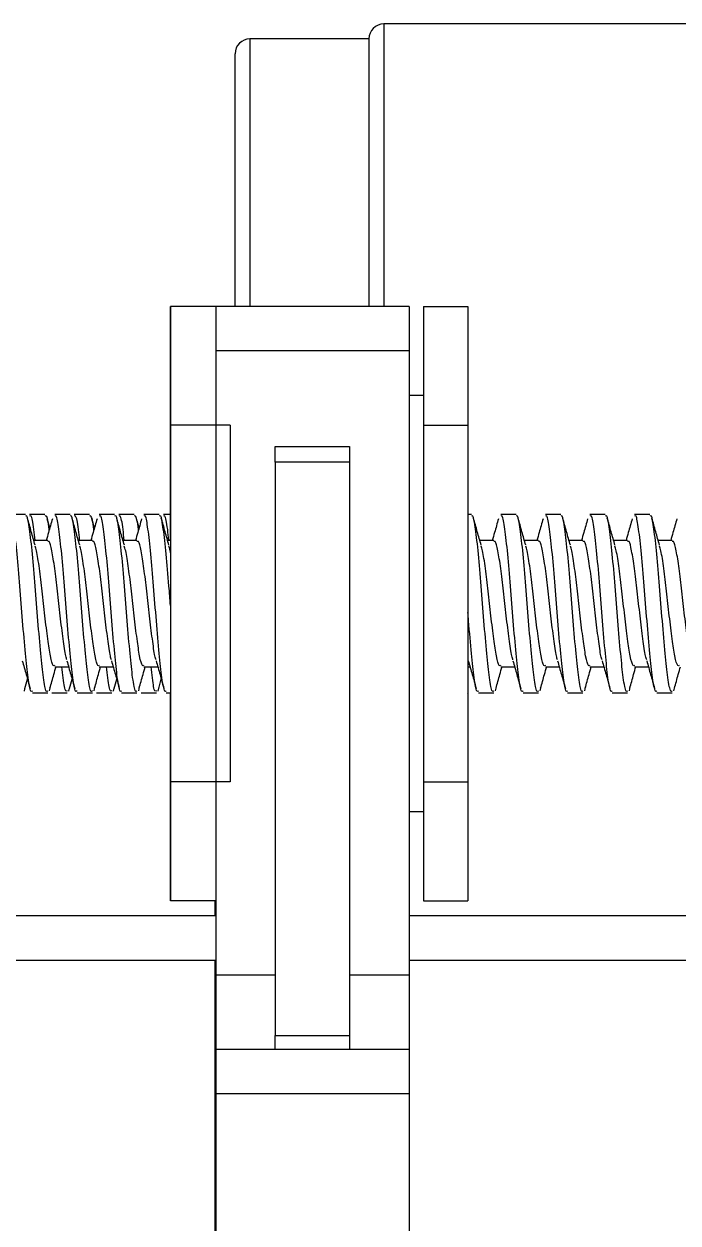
# Model space of a CAD drawing. Header units: millimetres. Extents: x -2889 to 8174, y 2447 to 8478.
# Drawn here: x 1616.85 to 1621.25, y 3487.7 to 3495.77 of the extents above; entities that cross this region are included whole.
import ezdxf

# ---------------------------------------------------------------- set-up
doc = ezdxf.new("R2010")
doc.units = ezdxf.units.MM

msp = doc.modelspace()

# ---------------------------------------------------------------- linework, layer by layer
at = {"color": 7, "linetype": 'Continuous', "lineweight": 25}
for p, q in [((1623.7687, 3495.7726), (1619.2687, 3495.7726)), ((1619.1687, 3495.6726), (1618.3687, 3495.6726)), ((1619.1687, 3495.6726), (1619.1687, 3493.8726)), ((1618.2687, 3493.8726), (1618.2687, 3495.5726)), ((1617.8347, 3493.8726), (1617.8341, 3493.8726)), ((1617.8341, 3493.0726), (1617.8341, 3493.8726)), ((1618.1385, 3493.8726), (1617.8347, 3493.8726)), ((1617.8347, 3493.8726), (1617.8347, 3493.0726)), ((1619.4385, 3493.8726), (1618.1385, 3493.8726)), ((1618.1385, 3493.8726), (1618.1385, 3493.5726)), ((1619.4385, 3493.8726), (1619.4385, 3493.5726)), ((1619.5347, 3493.8726), (1619.8347, 3493.8726)), ((1619.5347, 3493.8726), (1619.5347, 3493.0726)), ((1619.8347, 3493.8726), (1619.8347, 3493.0726)), ((1619.4385, 3493.5726), (1618.1385, 3493.5726)), ((1618.1385, 3493.5726), (1618.1385, 3489.3726)), ((1619.4385, 3493.5726), (1619.4385, 3489.3726)), ((1619.5347, 3493.2726), (1619.4385, 3493.2726)), ((1617.8341, 3492.2976), (1617.8341, 3493.0726)), ((1618.2347, 3493.0726), (1617.8347, 3493.0726)), ((1617.8347, 3493.0726), (1617.8347, 3490.6726)), ((1618.2347, 3493.0726), (1618.2347, 3490.6726)), ((1619.5347, 3493.0726), (1619.8347, 3493.0726)), ((1619.5347, 3493.0726), (1619.5347, 3490.6726)), ((1619.8347, 3493.0726), (1619.8347, 3490.6726)), ((1618.5385, 3492.93), (1619.0385, 3492.93)), ((1618.5385, 3492.824), (1618.5385, 3492.93)), ((1619.0385, 3492.93), (1619.0385, 3492.824)), ((1619.0385, 3492.824), (1618.5385, 3492.824)), ((1618.5385, 3492.824), (1618.5385, 3488.9666)), ((1619.0385, 3492.824), (1619.0385, 3488.9666)), ((1616.8584, 3492.4726), (1616.7553, 3492.4726)), ((1616.9893, 3492.4726), (1616.8862, 3492.4726)), ((1617.1584, 3492.4726), (1617.0553, 3492.4726)), ((1617.2893, 3492.4726), (1617.1862, 3492.4726)), ((1617.4584, 3492.4726), (1617.3553, 3492.4726)), ((1617.5893, 3492.4726), (1617.4862, 3492.4726)), ((1617.7584, 3492.4726), (1617.6553, 3492.4726)), ((1617.8341, 3492.4726), (1617.7862, 3492.4726)), ((1619.8584, 3492.4726), (1619.8347, 3492.4726)), ((1620.1584, 3492.4726), (1620.0553, 3492.4726)), ((1620.4584, 3492.4726), (1620.3553, 3492.4726)), ((1620.7584, 3492.4726), (1620.6553, 3492.4726)), ((1621.0584, 3492.4726), (1620.9553, 3492.4726)), ((1617.0223, 3492.3811), (1617.0048, 3492.4432)), ((1617.3223, 3492.3811), (1617.3048, 3492.4432)), ((1617.6223, 3492.3811), (1617.6048, 3492.4432)), ((1617.0084, 3492.2976), (1616.9144, 3492.2976)), ((1617.3084, 3492.2976), (1617.2144, 3492.2976)), ((1617.6084, 3492.2976), (1617.5144, 3492.2976)), ((1617.8347, 3492.2976), (1617.8144, 3492.2976)), ((1620.0084, 3492.2976), (1619.9144, 3492.2976)), ((1620.3084, 3492.2976), (1620.2144, 3492.2976)), ((1620.6084, 3492.2976), (1620.5144, 3492.2976)), ((1620.9084, 3492.2976), (1620.8144, 3492.2976)), ((1621.2084, 3492.2976), (1621.1144, 3492.2976)), ((1617.0553, 3491.4476), (1617.1484, 3491.4476)), ((1617.3553, 3491.4476), (1617.4484, 3491.4476)), ((1617.6553, 3491.4476), (1617.7484, 3491.4476)), ((1619.8347, 3491.4476), (1619.8484, 3491.4476)), ((1620.0553, 3491.4476), (1620.1484, 3491.4476)), ((1620.3553, 3491.4476), (1620.4484, 3491.4476)), ((1620.6553, 3491.4476), (1620.7484, 3491.4476)), ((1620.9553, 3491.4476), (1621.0484, 3491.4476)), ((1616.8548, 3491.3021), (1616.8723, 3491.3642)), ((1617.1548, 3491.3021), (1617.1723, 3491.3642)), ((1617.4548, 3491.3021), (1617.4723, 3491.3642)), ((1617.7548, 3491.3021), (1617.7723, 3491.3642)), ((1616.855, 3491.3128), (1616.8489, 3491.2841)), ((1616.9053, 3491.2726), (1617.0084, 3491.2726)), ((1617.0238, 3491.3128), (1617.0182, 3491.2847)), ((1617.0362, 3491.2726), (1617.1393, 3491.2726)), ((1617.155, 3491.3128), (1617.1489, 3491.2841)), ((1617.2053, 3491.2726), (1617.3084, 3491.2726)), ((1617.3238, 3491.3128), (1617.3182, 3491.2847)), ((1617.3362, 3491.2726), (1617.4393, 3491.2726)), ((1617.455, 3491.3128), (1617.4489, 3491.2841)), ((1617.5053, 3491.2726), (1617.6084, 3491.2726)), ((1617.6238, 3491.3128), (1617.6182, 3491.2847)), ((1617.6362, 3491.2726), (1617.7393, 3491.2726)), ((1617.755, 3491.3128), (1617.7489, 3491.2841)), ((1617.8053, 3491.2726), (1617.8347, 3491.2726)), ((1617.8323, 3491.2707), (1617.8341, 3491.2641)), ((1617.8341, 3490.6726), (1617.8341, 3491.2726)), ((1619.8347, 3491.2641), (1619.8365, 3491.2707)), ((1619.9053, 3491.2726), (1620.0084, 3491.2726)), ((1620.0238, 3491.3128), (1620.0182, 3491.2847)), ((1620.2053, 3491.2726), (1620.3084, 3491.2726)), ((1620.3238, 3491.3128), (1620.3182, 3491.2847)), ((1620.5053, 3491.2726), (1620.6084, 3491.2726)), ((1620.6238, 3491.3128), (1620.6182, 3491.2847)), ((1620.8053, 3491.2726), (1620.9084, 3491.2726)), ((1620.9238, 3491.3128), (1620.9182, 3491.2847)), ((1621.1053, 3491.2726), (1621.2084, 3491.2726)), ((1621.2238, 3491.3128), (1621.2182, 3491.2847)), ((1617.8341, 3489.8726), (1617.8341, 3490.6726)), ((1618.2347, 3490.6726), (1617.8347, 3490.6726)), ((1617.8347, 3490.6726), (1617.8347, 3489.8726)), ((1619.5347, 3490.6726), (1619.5347, 3489.8726)), ((1619.5347, 3490.6726), (1619.8347, 3490.6726)), ((1619.8347, 3490.6726), (1619.8347, 3489.8726)), ((1619.4385, 3490.4726), (1619.5347, 3490.4726)), ((1617.8347, 3489.8726), (1617.8341, 3489.8726)), ((1618.1385, 3489.8726), (1617.8347, 3489.8726)), ((1618.1341, 3489.7726), (1618.1341, 3489.8726)), ((1619.5347, 3489.8726), (1619.8347, 3489.8726)), ((1608.0239, 3489.7726), (1618.1385, 3489.7726)), ((1619.4385, 3489.7726), (1626.4739, 3489.7726)), ((1608.8239, 3489.4726), (1618.1385, 3489.4726)), ((1618.1341, 3489.0726), (1618.1341, 3489.4726)), ((1619.4385, 3489.4726), (1625.6739, 3489.4726)), ((1618.5385, 3489.3726), (1618.1385, 3489.3726)), ((1618.1385, 3489.3726), (1618.1385, 3488.8726)), ((1619.4385, 3489.3726), (1619.0385, 3489.3726)), ((1619.4385, 3489.3726), (1619.4385, 3488.8726)), ((1618.1341, 3488.8226), (1618.1341, 3489.0726)), ((1618.5385, 3488.9666), (1619.0385, 3488.9666)), ((1618.5385, 3488.8726), (1618.5385, 3488.9666)), ((1619.0385, 3488.9666), (1619.0385, 3488.8726)), ((1618.1341, 3487.4558), (1618.1341, 3488.8226)), ((1619.4385, 3488.8726), (1618.1385, 3488.8726)), ((1618.1385, 3488.8726), (1618.1385, 3488.5726)), ((1619.4385, 3488.8726), (1619.4385, 3488.5726)), ((1619.4385, 3488.5726), (1618.1385, 3488.5726)), ((1618.1385, 3488.5726), (1618.1385, 3486.3747)), ((1619.4385, 3488.5726), (1619.4385, 3486.5375))]:
    msp.add_line(p, q, dxfattribs=at)
at = {"color": 8, "linetype": 'Continuous', "lineweight": 25}
for p, q in [((1619.2687, 3495.7726), (1619.2687, 3493.8726)), ((1618.3687, 3495.6726), (1618.3687, 3493.8726)), ((1617.8347, 3493.0726), (1617.8341, 3493.0726)), ((1617.8347, 3490.6726), (1617.8341, 3490.6726)), ((1618.1385, 3489.0726), (1618.1341, 3489.0726))]:
    msp.add_line(p, q, dxfattribs=at)
at = {"color": 7, "linetype": 'Continuous', "lineweight": 25}
for centre, radius, start in [((1619.2687, 3495.6726), 0.1, 90), ((1618.3687, 3495.5726), 0.1, 90), ((1618.1841, 3488.8226), 0.05, 155.68581)]:
    msp.add_arc(centre, radius, start, 180, dxfattribs=at)
for points, knots in [([(1616.9053, 3491.2844), (1616.9021, 3491.2821), (1616.8925, 3491.2751), (1616.8761, 3491.3637), (1616.8593, 3491.5298), (1616.8388, 3491.7522), (1616.8207, 3491.9921), (1616.8027, 3492.2155), (1616.7822, 3492.381), (1616.7683, 3492.4696), (1616.7586, 3492.4631), (1616.7553, 3492.4609)], [0, 0, 0, 0, 0.06233, 0.188585, 0.310877, 0.438245, 0.56233, 0.686415, 0.813783, 0.936076, 1, 1, 1, 1]), ([(1617.0084, 3491.2844), (1617.0052, 3491.2821), (1616.9957, 3491.2751), (1616.9792, 3491.3637), (1616.9624, 3491.5298), (1616.9419, 3491.7522), (1616.9239, 3491.9921), (1616.9058, 3492.2155), (1616.8853, 3492.381), (1616.8714, 3492.4696), (1616.8617, 3492.4631), (1616.8584, 3492.4609)], [0, 0, 0, 0, 0.06233, 0.188585, 0.310877, 0.438245, 0.56233, 0.686415, 0.813783, 0.936076, 1, 1, 1, 1]), ([(1616.9236, 3492.2655), (1616.9149, 3492.2956), (1616.8976, 3492.3561), (1616.8807, 3492.4171), (1616.8721, 3492.4478)], [0, 0, 0, 0, 0.496832, 1, 1, 1, 1]), ([(1616.9229, 3492.2976), (1616.9203, 3492.323), (1616.9118, 3492.4067), (1616.899, 3492.4693), (1616.8894, 3492.463), (1616.8862, 3492.4609)], [0, 0, 0, 0, 0.2256497, 0.7440653, 1, 1, 1, 1]), ([(1617.0185, 3492.3675), (1617.0184, 3492.3685), (1617.0122, 3492.4253), (1617.002, 3492.4683), (1616.9925, 3492.4627), (1616.9893, 3492.4609)], [0, 0, 0, 0, 0.011152, 0.673171, 1, 1, 1, 1]), ([(1617.2053, 3491.2844), (1617.2021, 3491.2821), (1617.1925, 3491.2751), (1617.1761, 3491.3637), (1617.1593, 3491.5298), (1617.1388, 3491.7522), (1617.1207, 3491.9921), (1617.1027, 3492.2155), (1617.0822, 3492.381), (1617.0683, 3492.4696), (1617.0586, 3492.4631), (1617.0553, 3492.4609)], [0, 0, 0, 0, 0.06233, 0.188585, 0.310877, 0.438245, 0.56233, 0.686415, 0.813783, 0.936076, 1, 1, 1, 1]), ([(1617.3084, 3491.2844), (1617.3052, 3491.2821), (1617.2957, 3491.2751), (1617.2792, 3491.3637), (1617.2624, 3491.5298), (1617.2419, 3491.7522), (1617.2239, 3491.9921), (1617.2058, 3492.2155), (1617.1853, 3492.381), (1617.1714, 3492.4696), (1617.1617, 3492.4631), (1617.1584, 3492.4609)], [0, 0, 0, 0, 0.06233, 0.188585, 0.310877, 0.438245, 0.56233, 0.686415, 0.813783, 0.936076, 1, 1, 1, 1]), ([(1617.2236, 3492.2655), (1617.2149, 3492.2956), (1617.1976, 3492.3561), (1617.1807, 3492.4171), (1617.1721, 3492.4478)], [0, 0, 0, 0, 0.496832, 1, 1, 1, 1]), ([(1617.2229, 3492.2976), (1617.2203, 3492.323), (1617.2118, 3492.4067), (1617.199, 3492.4693), (1617.1894, 3492.463), (1617.1862, 3492.4609)], [0, 0, 0, 0, 0.22565, 0.744065, 1, 1, 1, 1]), ([(1617.3185, 3492.3675), (1617.3184, 3492.3685), (1617.3122, 3492.4253), (1617.302, 3492.4683), (1617.2925, 3492.4627), (1617.2893, 3492.4609)], [0, 0, 0, 0, 0.011152, 0.673171, 1, 1, 1, 1]), ([(1617.5053, 3491.2844), (1617.5021, 3491.2821), (1617.4925, 3491.2751), (1617.4761, 3491.3637), (1617.4593, 3491.5298), (1617.4388, 3491.7522), (1617.4207, 3491.9921), (1617.4027, 3492.2155), (1617.3822, 3492.381), (1617.3683, 3492.4696), (1617.3586, 3492.4631), (1617.3553, 3492.4609)], [0, 0, 0, 0, 0.06233, 0.188585, 0.310877, 0.438245, 0.56233, 0.686415, 0.813783, 0.936076, 1, 1, 1, 1]), ([(1617.6084, 3491.2844), (1617.6052, 3491.2821), (1617.5957, 3491.2751), (1617.5792, 3491.3637), (1617.5624, 3491.5298), (1617.5419, 3491.7522), (1617.5239, 3491.9921), (1617.5058, 3492.2155), (1617.4853, 3492.381), (1617.4714, 3492.4696), (1617.4617, 3492.4631), (1617.4584, 3492.4609)], [0, 0, 0, 0, 0.06233, 0.188585, 0.310877, 0.438245, 0.56233, 0.686415, 0.813783, 0.936076, 1, 1, 1, 1]), ([(1617.5236, 3492.2655), (1617.5149, 3492.2956), (1617.4976, 3492.3561), (1617.4807, 3492.4171), (1617.4721, 3492.4478)], [0, 0, 0, 0, 0.496832, 1, 1, 1, 1]), ([(1617.5229, 3492.2976), (1617.5203, 3492.323), (1617.5118, 3492.4067), (1617.499, 3492.4693), (1617.4894, 3492.463), (1617.4862, 3492.4609)], [0, 0, 0, 0, 0.22565, 0.744065, 1, 1, 1, 1]), ([(1617.6185, 3492.3675), (1617.6184, 3492.3685), (1617.6122, 3492.4253), (1617.602, 3492.4683), (1617.5925, 3492.4627), (1617.5893, 3492.4609)], [0, 0, 0, 0, 0.011152, 0.673171, 1, 1, 1, 1]), ([(1617.8053, 3491.2844), (1617.8021, 3491.2821), (1617.7925, 3491.2751), (1617.7761, 3491.3637), (1617.7593, 3491.5298), (1617.7388, 3491.7522), (1617.7207, 3491.9921), (1617.7027, 3492.2155), (1617.6822, 3492.381), (1617.6683, 3492.4696), (1617.6586, 3492.4631), (1617.6553, 3492.4609)], [0, 0, 0, 0, 0.06233, 0.188585, 0.310877, 0.438245, 0.56233, 0.686415, 0.813783, 0.936076, 1, 1, 1, 1]), ([(1617.8341, 3491.8594), (1617.8307, 3491.903), (1617.8211, 3492.0246), (1617.8058, 3492.2156), (1617.7853, 3492.381), (1617.7714, 3492.4696), (1617.7617, 3492.4631), (1617.7584, 3492.4609)], [0, 0, 0, 0, 0.136847, 0.381562, 0.632752, 0.873931, 1, 1, 1, 1]), ([(1617.8236, 3492.2655), (1617.8149, 3492.2956), (1617.7976, 3492.3561), (1617.7807, 3492.4171), (1617.7721, 3492.4478)], [0, 0, 0, 0, 0.496832, 1, 1, 1, 1]), ([(1617.8229, 3492.2976), (1617.8203, 3492.323), (1617.8118, 3492.4067), (1617.799, 3492.4693), (1617.7894, 3492.463), (1617.7862, 3492.4609)], [0, 0, 0, 0, 0.22565, 0.744065, 1, 1, 1, 1]), ([(1620.0084, 3491.2844), (1620.0052, 3491.2821), (1619.9957, 3491.2751), (1619.9792, 3491.3637), (1619.9624, 3491.5298), (1619.9419, 3491.7522), (1619.9239, 3491.9921), (1619.9058, 3492.2155), (1619.8853, 3492.381), (1619.8714, 3492.4696), (1619.8617, 3492.4631), (1619.8584, 3492.4609)], [0, 0, 0, 0, 0.06233, 0.188585, 0.310877, 0.438245, 0.56233, 0.686415, 0.813783, 0.936076, 1, 1, 1, 1]), ([(1619.9236, 3492.2655), (1619.9149, 3492.2956), (1619.8976, 3492.3561), (1619.8807, 3492.4171), (1619.8721, 3492.4478)], [0, 0, 0, 0, 0.496832, 1, 1, 1, 1]), ([(1620.2053, 3491.2844), (1620.2021, 3491.2821), (1620.1925, 3491.2751), (1620.1761, 3491.3637), (1620.1593, 3491.5298), (1620.1388, 3491.7522), (1620.1207, 3491.9921), (1620.1027, 3492.2155), (1620.0822, 3492.381), (1620.0683, 3492.4696), (1620.0586, 3492.4631), (1620.0553, 3492.4609)], [0, 0, 0, 0, 0.06233, 0.188585, 0.310877, 0.438245, 0.56233, 0.686415, 0.813783, 0.936076, 1, 1, 1, 1]), ([(1620.3084, 3491.2844), (1620.3052, 3491.2821), (1620.2957, 3491.2751), (1620.2792, 3491.3637), (1620.2624, 3491.5298), (1620.2419, 3491.7522), (1620.2239, 3491.9921), (1620.2058, 3492.2155), (1620.1853, 3492.381), (1620.1714, 3492.4696), (1620.1617, 3492.4631), (1620.1584, 3492.4609)], [0, 0, 0, 0, 0.06233, 0.188585, 0.310877, 0.438245, 0.56233, 0.686415, 0.813783, 0.936076, 1, 1, 1, 1]), ([(1620.2236, 3492.2655), (1620.2149, 3492.2956), (1620.1976, 3492.3561), (1620.1807, 3492.4171), (1620.1721, 3492.4478)], [0, 0, 0, 0, 0.496832, 1, 1, 1, 1]), ([(1620.5053, 3491.2844), (1620.5021, 3491.2821), (1620.4925, 3491.2751), (1620.4761, 3491.3637), (1620.4593, 3491.5298), (1620.4388, 3491.7522), (1620.4207, 3491.9921), (1620.4027, 3492.2155), (1620.3822, 3492.381), (1620.3683, 3492.4696), (1620.3586, 3492.4631), (1620.3553, 3492.4609)], [0, 0, 0, 0, 0.06233, 0.188585, 0.310877, 0.438245, 0.56233, 0.686415, 0.813783, 0.936076, 1, 1, 1, 1]), ([(1620.6084, 3491.2844), (1620.6052, 3491.2821), (1620.5957, 3491.2751), (1620.5792, 3491.3637), (1620.5624, 3491.5298), (1620.5419, 3491.7522), (1620.5239, 3491.9921), (1620.5058, 3492.2155), (1620.4853, 3492.381), (1620.4714, 3492.4696), (1620.4617, 3492.4631), (1620.4584, 3492.4609)], [0, 0, 0, 0, 0.06233, 0.188585, 0.310877, 0.438245, 0.56233, 0.686415, 0.813783, 0.936076, 1, 1, 1, 1]), ([(1620.5236, 3492.2655), (1620.5149, 3492.2956), (1620.4976, 3492.3561), (1620.4807, 3492.4171), (1620.4721, 3492.4478)], [0, 0, 0, 0, 0.496832, 1, 1, 1, 1]), ([(1620.8053, 3491.2844), (1620.8021, 3491.2821), (1620.7925, 3491.2751), (1620.7761, 3491.3637), (1620.7593, 3491.5298), (1620.7388, 3491.7522), (1620.7207, 3491.9921), (1620.7027, 3492.2155), (1620.6822, 3492.381), (1620.6683, 3492.4696), (1620.6586, 3492.4631), (1620.6553, 3492.4609)], [0, 0, 0, 0, 0.06233, 0.188585, 0.310877, 0.438245, 0.56233, 0.686415, 0.813783, 0.936076, 1, 1, 1, 1]), ([(1620.9084, 3491.2844), (1620.9052, 3491.2821), (1620.8957, 3491.2751), (1620.8792, 3491.3637), (1620.8624, 3491.5298), (1620.8419, 3491.7522), (1620.8239, 3491.9921), (1620.8058, 3492.2155), (1620.7853, 3492.381), (1620.7714, 3492.4696), (1620.7617, 3492.4631), (1620.7584, 3492.4609)], [0, 0, 0, 0, 0.06233, 0.188585, 0.310877, 0.438245, 0.56233, 0.686415, 0.813783, 0.936076, 1, 1, 1, 1]), ([(1620.8236, 3492.2655), (1620.8149, 3492.2956), (1620.7976, 3492.3561), (1620.7807, 3492.4171), (1620.7721, 3492.4478)], [0, 0, 0, 0, 0.496832, 1, 1, 1, 1]), ([(1621.1053, 3491.2844), (1621.1021, 3491.2821), (1621.0925, 3491.2751), (1621.0761, 3491.3637), (1621.0593, 3491.5298), (1621.0388, 3491.7522), (1621.0207, 3491.9921), (1621.0027, 3492.2155), (1620.9822, 3492.381), (1620.9683, 3492.4696), (1620.9586, 3492.4631), (1620.9553, 3492.4609)], [0, 0, 0, 0, 0.06233, 0.188585, 0.310877, 0.438245, 0.56233, 0.686415, 0.813783, 0.936076, 1, 1, 1, 1]), ([(1621.2084, 3491.2844), (1621.2052, 3491.2821), (1621.1957, 3491.2751), (1621.1792, 3491.3637), (1621.1624, 3491.5298), (1621.1419, 3491.7522), (1621.1239, 3491.9921), (1621.1058, 3492.2155), (1621.0853, 3492.381), (1621.0714, 3492.4696), (1621.0617, 3492.4631), (1621.0584, 3492.4609)], [0, 0, 0, 0, 0.06233, 0.188585, 0.310877, 0.438245, 0.56233, 0.686415, 0.813783, 0.936076, 1, 1, 1, 1]), ([(1621.1236, 3492.2655), (1621.1149, 3492.2956), (1621.0976, 3492.3561), (1621.0807, 3492.4171), (1621.0721, 3492.4478)], [0, 0, 0, 0, 0.496832, 1, 1, 1, 1]), ([(1617.0398, 3492.4432), (1617.0311, 3492.412), (1617.0174, 3492.3633), (1617.0034, 3492.315), (1616.9984, 3492.2976)], [0, 0, 0, 0, 0.640413, 1, 1, 1, 1]), ([(1617.3398, 3492.4432), (1617.3311, 3492.412), (1617.3174, 3492.3633), (1617.3034, 3492.315), (1617.2984, 3492.2976)], [0, 0, 0, 0, 0.640413, 1, 1, 1, 1]), ([(1617.6398, 3492.4432), (1617.6311, 3492.412), (1617.6174, 3492.3633), (1617.6034, 3492.315), (1617.5984, 3492.2976)], [0, 0, 0, 0, 0.640413, 1, 1, 1, 1]), ([(1620.0398, 3492.4432), (1620.0311, 3492.412), (1620.0174, 3492.3633), (1620.0034, 3492.315), (1619.9984, 3492.2976)], [0, 0, 0, 0, 0.640413, 1, 1, 1, 1]), ([(1620.3398, 3492.4432), (1620.3311, 3492.412), (1620.3174, 3492.3633), (1620.3034, 3492.315), (1620.2984, 3492.2976)], [0, 0, 0, 0, 0.640413, 1, 1, 1, 1]), ([(1620.6398, 3492.4432), (1620.6311, 3492.412), (1620.6174, 3492.3633), (1620.6034, 3492.315), (1620.5984, 3492.2976)], [0, 0, 0, 0, 0.6404128, 1, 1, 1, 1]), ([(1620.9398, 3492.4432), (1620.9311, 3492.412), (1620.9174, 3492.3633), (1620.9034, 3492.315), (1620.8984, 3492.2976)], [0, 0, 0, 0, 0.6404128, 1, 1, 1, 1]), ([(1621.2398, 3492.4432), (1621.2311, 3492.412), (1621.2174, 3492.3633), (1621.2034, 3492.315), (1621.1984, 3492.2976)], [0, 0, 0, 0, 0.640413, 1, 1, 1, 1]), ([(1617.1376, 3491.4934), (1617.1348, 3491.5012), (1617.1258, 3491.5274), (1617.1124, 3491.6328), (1617.0919, 3491.7865), (1617.0739, 3491.9575), (1617.0558, 3492.1155), (1617.0353, 3492.2327), (1617.0214, 3492.2955), (1617.0117, 3492.2909), (1617.0084, 3492.2893)], [0, 0, 0, 0, 0.060633, 0.202175, 0.349667, 0.493309, 0.63695, 0.784443, 0.925984, 1, 1, 1, 1]), ([(1617.4376, 3491.4934), (1617.4348, 3491.5012), (1617.4258, 3491.5274), (1617.4124, 3491.6328), (1617.3919, 3491.7865), (1617.3739, 3491.9575), (1617.3558, 3492.1155), (1617.3353, 3492.2327), (1617.3214, 3492.2955), (1617.3117, 3492.2909), (1617.3084, 3492.2893)], [0, 0, 0, 0, 0.0606335, 0.2021746, 0.3496671, 0.4933088, 0.6369504, 0.7844429, 0.925984, 1, 1, 1, 1]), ([(1617.7376, 3491.4934), (1617.7348, 3491.5012), (1617.7258, 3491.5274), (1617.7124, 3491.6328), (1617.6919, 3491.7865), (1617.6739, 3491.9575), (1617.6558, 3492.1155), (1617.6353, 3492.2327), (1617.6214, 3492.2955), (1617.6117, 3492.2909), (1617.6084, 3492.2893)], [0, 0, 0, 0, 0.0606335, 0.2021746, 0.3496671, 0.4933088, 0.6369504, 0.7844429, 0.925984, 1, 1, 1, 1]), ([(1620.1376, 3491.4934), (1620.1348, 3491.5012), (1620.1258, 3491.5274), (1620.1124, 3491.6328), (1620.0919, 3491.7865), (1620.0739, 3491.9575), (1620.0558, 3492.1155), (1620.0353, 3492.2327), (1620.0214, 3492.2955), (1620.0117, 3492.2909), (1620.0084, 3492.2893)], [0, 0, 0, 0, 0.060633, 0.202175, 0.349667, 0.493309, 0.63695, 0.784443, 0.925984, 1, 1, 1, 1]), ([(1620.4376, 3491.4934), (1620.4348, 3491.5012), (1620.4258, 3491.5274), (1620.4124, 3491.6328), (1620.3919, 3491.7865), (1620.3739, 3491.9575), (1620.3558, 3492.1155), (1620.3353, 3492.2327), (1620.3214, 3492.2955), (1620.3117, 3492.2909), (1620.3084, 3492.2893)], [0, 0, 0, 0, 0.060633, 0.202175, 0.349667, 0.493309, 0.63695, 0.784443, 0.925984, 1, 1, 1, 1]), ([(1620.7376, 3491.4934), (1620.7348, 3491.5012), (1620.7258, 3491.5274), (1620.7124, 3491.6328), (1620.6919, 3491.7865), (1620.6739, 3491.9575), (1620.6558, 3492.1155), (1620.6353, 3492.2327), (1620.6214, 3492.2955), (1620.6117, 3492.2909), (1620.6084, 3492.2893)], [0, 0, 0, 0, 0.060633, 0.202175, 0.349667, 0.493309, 0.63695, 0.784443, 0.925984, 1, 1, 1, 1]), ([(1621.0376, 3491.4934), (1621.0348, 3491.5012), (1621.0258, 3491.5274), (1621.0124, 3491.6328), (1620.9919, 3491.7865), (1620.9739, 3491.9575), (1620.9558, 3492.1155), (1620.9353, 3492.2327), (1620.9214, 3492.2955), (1620.9117, 3492.2909), (1620.9084, 3492.2893)], [0, 0, 0, 0, 0.0606335, 0.2021746, 0.3496671, 0.4933088, 0.6369504, 0.7844429, 0.925984, 1, 1, 1, 1]), ([(1621.3376, 3491.4934), (1621.3348, 3491.5012), (1621.3258, 3491.5274), (1621.3124, 3491.6328), (1621.2919, 3491.7865), (1621.2739, 3491.9575), (1621.2558, 3492.1155), (1621.2353, 3492.2327), (1621.2214, 3492.2955), (1621.2117, 3492.2909), (1621.2084, 3492.2893)], [0, 0, 0, 0, 0.060633, 0.202175, 0.349667, 0.493309, 0.63695, 0.784443, 0.925984, 1, 1, 1, 1]), ([(1617.0553, 3491.456), (1617.0521, 3491.4543), (1617.0425, 3491.4494), (1617.0261, 3491.5121), (1617.0093, 3491.6299), (1616.9888, 3491.7871), (1616.9707, 3491.9579), (1616.9527, 3492.1131), (1616.9354, 3492.2216), (1616.9265, 3492.2497), (1616.9235, 3492.259)], [0, 0, 0, 0, 0.071087, 0.2150793, 0.3544965, 0.4997757, 0.6412618, 0.782748, 0.9280272, 1, 1, 1, 1]), ([(1617.3553, 3491.456), (1617.3521, 3491.4543), (1617.3425, 3491.4494), (1617.3261, 3491.5121), (1617.3093, 3491.6299), (1617.2888, 3491.7871), (1617.2707, 3491.9579), (1617.2527, 3492.1131), (1617.2354, 3492.2216), (1617.2265, 3492.2497), (1617.2235, 3492.259)], [0, 0, 0, 0, 0.071087, 0.2150793, 0.3544965, 0.4997757, 0.6412618, 0.782748, 0.9280272, 1, 1, 1, 1]), ([(1617.6553, 3491.456), (1617.6521, 3491.4543), (1617.6425, 3491.4494), (1617.6261, 3491.5121), (1617.6093, 3491.6299), (1617.5888, 3491.7871), (1617.5707, 3491.9579), (1617.5527, 3492.1131), (1617.5354, 3492.2216), (1617.5265, 3492.2497), (1617.5235, 3492.259)], [0, 0, 0, 0, 0.071087, 0.2150793, 0.3544965, 0.4997757, 0.6412618, 0.782748, 0.9280272, 1, 1, 1, 1]), ([(1617.8347, 3492.2142), (1617.834, 3492.2186), (1617.83, 3492.2436), (1617.8264, 3492.2521), (1617.8235, 3492.259)], [0, 0, 0, 0, 0.176928, 1, 1, 1, 1]), ([(1620.0553, 3491.456), (1620.0521, 3491.4543), (1620.0425, 3491.4494), (1620.0261, 3491.5121), (1620.0093, 3491.6299), (1619.9888, 3491.7871), (1619.9707, 3491.9579), (1619.9527, 3492.1131), (1619.9354, 3492.2216), (1619.9265, 3492.2497), (1619.9235, 3492.259)], [0, 0, 0, 0, 0.071087, 0.215079, 0.354497, 0.499776, 0.641262, 0.782748, 0.928027, 1, 1, 1, 1]), ([(1620.3553, 3491.456), (1620.3521, 3491.4543), (1620.3425, 3491.4494), (1620.3261, 3491.5121), (1620.3093, 3491.6299), (1620.2888, 3491.7871), (1620.2707, 3491.9579), (1620.2527, 3492.1131), (1620.2354, 3492.2216), (1620.2265, 3492.2497), (1620.2235, 3492.259)], [0, 0, 0, 0, 0.071087, 0.2150793, 0.3544965, 0.4997757, 0.6412618, 0.782748, 0.9280272, 1, 1, 1, 1]), ([(1620.6553, 3491.456), (1620.6521, 3491.4543), (1620.6425, 3491.4494), (1620.6261, 3491.5121), (1620.6093, 3491.6299), (1620.5888, 3491.7871), (1620.5707, 3491.9579), (1620.5527, 3492.1131), (1620.5354, 3492.2216), (1620.5265, 3492.2497), (1620.5235, 3492.259)], [0, 0, 0, 0, 0.071087, 0.215079, 0.354497, 0.499776, 0.641262, 0.782748, 0.928027, 1, 1, 1, 1]), ([(1620.9553, 3491.456), (1620.9521, 3491.4543), (1620.9425, 3491.4494), (1620.9261, 3491.5121), (1620.9093, 3491.6299), (1620.8888, 3491.7871), (1620.8707, 3491.9579), (1620.8527, 3492.1131), (1620.8354, 3492.2216), (1620.8265, 3492.2497), (1620.8235, 3492.259)], [0, 0, 0, 0, 0.071087, 0.215079, 0.354497, 0.499776, 0.641262, 0.782748, 0.928027, 1, 1, 1, 1]), ([(1621.2553, 3491.456), (1621.2521, 3491.4543), (1621.2425, 3491.4494), (1621.2261, 3491.5121), (1621.2093, 3491.6299), (1621.1888, 3491.7871), (1621.1707, 3491.9579), (1621.1527, 3492.1131), (1621.1354, 3492.2216), (1621.1265, 3492.2497), (1621.1235, 3492.259)], [0, 0, 0, 0, 0.071087, 0.215079, 0.354497, 0.499776, 0.641262, 0.782748, 0.928027, 1, 1, 1, 1]), ([(1619.9053, 3491.2844), (1619.9021, 3491.2821), (1619.8925, 3491.2751), (1619.8761, 3491.3636), (1619.8593, 3491.53), (1619.8438, 3491.6956), (1619.8361, 3491.7939), (1619.8347, 3491.8125)], [0, 0, 0, 0, 0.133213, 0.403047, 0.664412, 0.936626, 1, 1, 1, 1]), ([(1616.8371, 3491.4867), (1616.8459, 3491.4564), (1616.8637, 3491.3951), (1616.8811, 3491.3333), (1616.8898, 3491.3021)], [0, 0, 0, 0, 0.495639, 1, 1, 1, 1]), ([(1617.1371, 3491.4867), (1617.1459, 3491.4564), (1617.1637, 3491.3951), (1617.1811, 3491.3333), (1617.1898, 3491.3021)], [0, 0, 0, 0, 0.495639, 1, 1, 1, 1]), ([(1617.4371, 3491.4867), (1617.4459, 3491.4564), (1617.4637, 3491.3951), (1617.4811, 3491.3333), (1617.4898, 3491.3021)], [0, 0, 0, 0, 0.495639, 1, 1, 1, 1]), ([(1617.7371, 3491.4867), (1617.7459, 3491.4564), (1617.7637, 3491.3951), (1617.7811, 3491.3333), (1617.7898, 3491.3021)], [0, 0, 0, 0, 0.495639, 1, 1, 1, 1]), ([(1619.8371, 3491.4867), (1619.8459, 3491.4564), (1619.8637, 3491.3951), (1619.8811, 3491.3333), (1619.8898, 3491.3021)], [0, 0, 0, 0, 0.495639, 1, 1, 1, 1]), ([(1620.1371, 3491.4867), (1620.1459, 3491.4564), (1620.1637, 3491.3951), (1620.1811, 3491.3333), (1620.1898, 3491.3021)], [0, 0, 0, 0, 0.495639, 1, 1, 1, 1]), ([(1620.4371, 3491.4867), (1620.4459, 3491.4564), (1620.4637, 3491.3951), (1620.4811, 3491.3333), (1620.4898, 3491.3021)], [0, 0, 0, 0, 0.495639, 1, 1, 1, 1]), ([(1620.7371, 3491.4867), (1620.7459, 3491.4564), (1620.7637, 3491.3951), (1620.7811, 3491.3333), (1620.7898, 3491.3021)], [0, 0, 0, 0, 0.495639, 1, 1, 1, 1]), ([(1621.0371, 3491.4867), (1621.0459, 3491.4564), (1621.0637, 3491.3951), (1621.0811, 3491.3333), (1621.0898, 3491.3021)], [0, 0, 0, 0, 0.495639, 1, 1, 1, 1]), ([(1617.0234, 3491.3027), (1617.032, 3491.3337), (1617.0454, 3491.3823), (1617.0592, 3491.4303), (1617.0642, 3491.4476)], [0, 0, 0, 0, 0.6388703, 1, 1, 1, 1]), ([(1617.1393, 3491.2844), (1617.136, 3491.2824), (1617.1263, 3491.2766), (1617.1156, 3491.3383), (1617.1062, 3491.4213), (1617.1032, 3491.4476)], [0, 0, 0, 0, 0.263006, 0.766155, 1, 1, 1, 1]), ([(1617.3234, 3491.3027), (1617.332, 3491.3337), (1617.3454, 3491.3823), (1617.3592, 3491.4303), (1617.3642, 3491.4476)], [0, 0, 0, 0, 0.63887, 1, 1, 1, 1]), ([(1617.4393, 3491.2844), (1617.436, 3491.2824), (1617.4263, 3491.2766), (1617.4156, 3491.3383), (1617.4062, 3491.4213), (1617.4032, 3491.4476)], [0, 0, 0, 0, 0.263006, 0.766155, 1, 1, 1, 1]), ([(1617.6234, 3491.3027), (1617.632, 3491.3337), (1617.6454, 3491.3823), (1617.6592, 3491.4303), (1617.6642, 3491.4476)], [0, 0, 0, 0, 0.6388703, 1, 1, 1, 1]), ([(1617.7393, 3491.2844), (1617.736, 3491.2824), (1617.7263, 3491.2766), (1617.7156, 3491.3383), (1617.7062, 3491.4213), (1617.7032, 3491.4476)], [0, 0, 0, 0, 0.263006, 0.766155, 1, 1, 1, 1]), ([(1620.0234, 3491.3027), (1620.032, 3491.3337), (1620.0454, 3491.3823), (1620.0592, 3491.4303), (1620.0642, 3491.4476)], [0, 0, 0, 0, 0.63887, 1, 1, 1, 1]), ([(1620.3234, 3491.3027), (1620.332, 3491.3337), (1620.3454, 3491.3823), (1620.3592, 3491.4303), (1620.3642, 3491.4476)], [0, 0, 0, 0, 0.6388703, 1, 1, 1, 1]), ([(1620.6234, 3491.3027), (1620.632, 3491.3337), (1620.6454, 3491.3823), (1620.6592, 3491.4303), (1620.6642, 3491.4476)], [0, 0, 0, 0, 0.63887, 1, 1, 1, 1]), ([(1620.9234, 3491.3027), (1620.932, 3491.3337), (1620.9454, 3491.3823), (1620.9592, 3491.4303), (1620.9642, 3491.4476)], [0, 0, 0, 0, 0.63887, 1, 1, 1, 1]), ([(1621.2234, 3491.3027), (1621.232, 3491.3337), (1621.2454, 3491.3823), (1621.2592, 3491.4303), (1621.2642, 3491.4476)], [0, 0, 0, 0, 0.63887, 1, 1, 1, 1])]:
    msp.add_open_spline(points, degree=3, knots=knots, dxfattribs=at)

doc.saveas('drawing.dxf')
